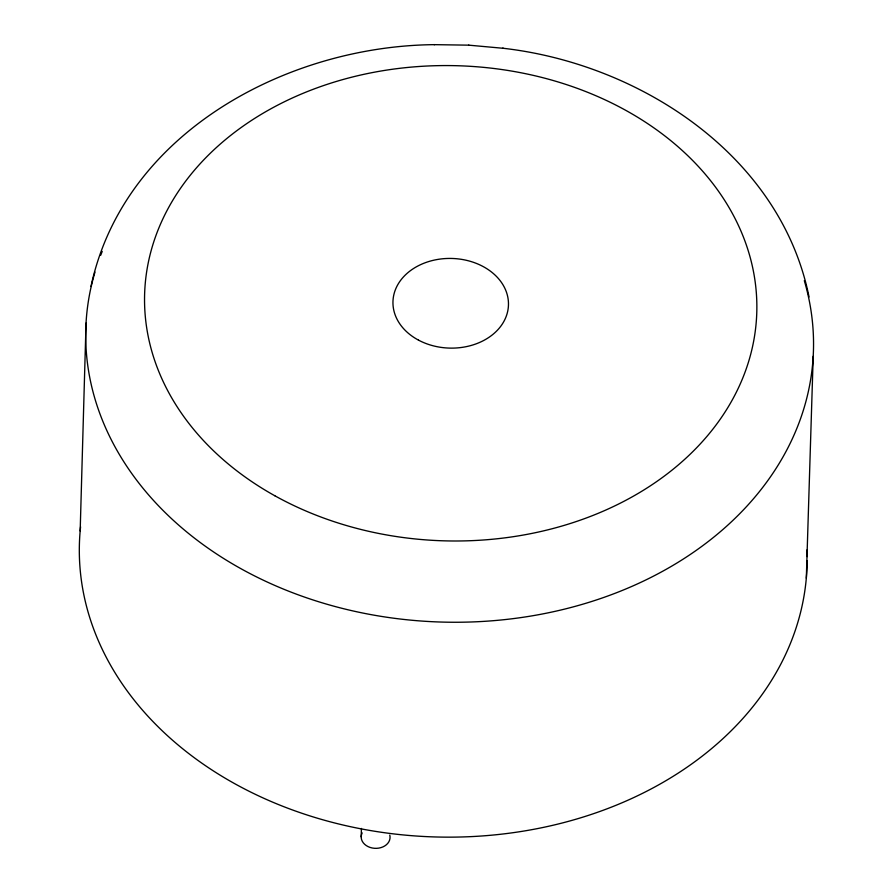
<?xml version="1.0" encoding="UTF-8"?>
<svg xmlns="http://www.w3.org/2000/svg" width="893" height="893" viewBox="0 0 893 893"><rect width="100%" height="100%" fill="white"/><g stroke="black" fill="none" stroke-linecap="round" stroke-linejoin="round"><path stroke-width="1.34" d="M80.169 530.989L86.041 323.11M361.185 836.786L361.431 828.436M806.323 578.195L813.21 356.296M90.974 286.486C123.803 132.945 286.742 46.112 434.098 44.65L434.612 44.65M434.098 44.65L468.892 45.163M502.547 48.233L503.496 48.311C640.136 64.028 780.549 155.404 809.047 296.978M468.669 45.152L503.496 48.311M807.16 560.681A363.987 282.478 1.7 0 1 426.954 836.641A363.987 282.478 1.7 0 1 80.571 526.848M806.993 549.898A363.987 282.478 1.7 0 1 807.16 556.64M804.314 280.648A363.987 282.478 1.7 0 1 449.503 622.22A363.987 282.478 1.7 0 1 94.982 272.086M100.719 255.253A363.987 282.478 1.7 0 1 102.226 251.413M389.783 835.111A14.444 11.207 1.7 0 1 374.346 848.294A14.444 11.207 1.7 0 1 362.178 832.89M274.81 495.749A306.21 237.638 1.7 0 0 755.668 327.865A306.21 237.638 1.7 0 0 321.625 86.23A306.21 237.638 1.7 0 0 274.81 495.749M418.471 340.11A57.777 44.84 1.7 0 0 508.34 307.025A57.777 44.84 1.7 0 0 425.314 262.698A57.777 44.84 1.7 0 0 418.471 340.11"/></g></svg>
